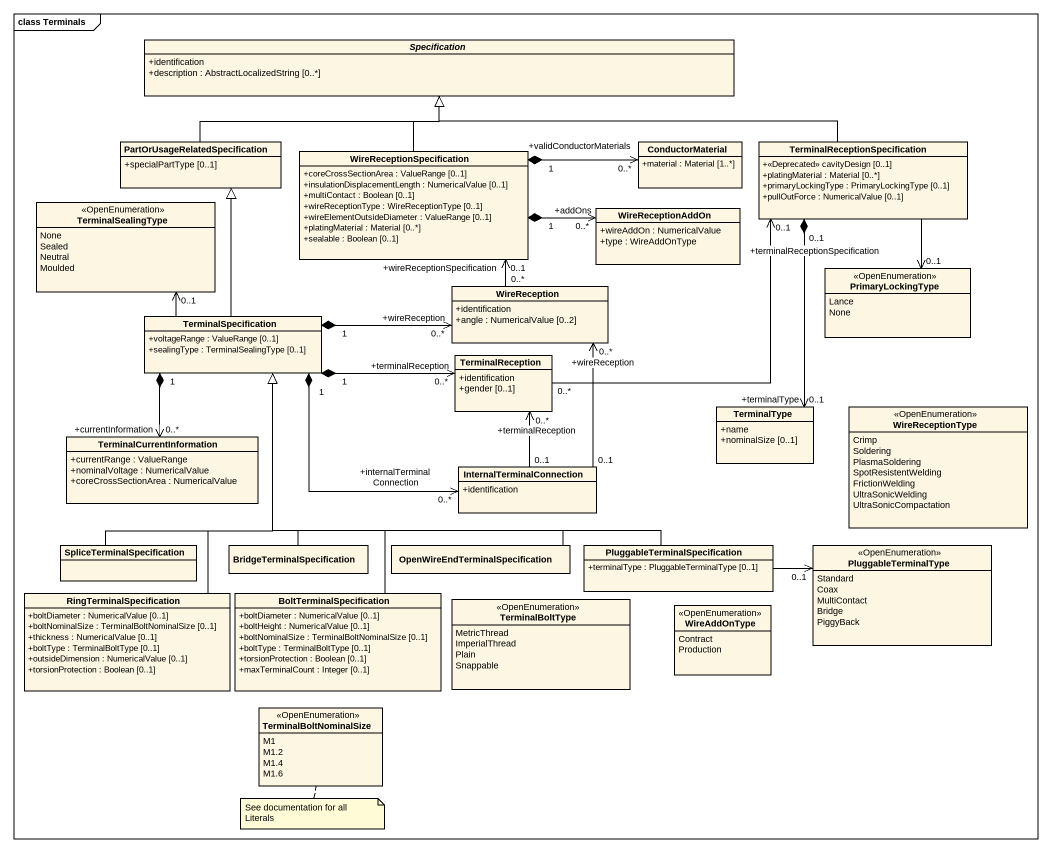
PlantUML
@startuml
mainframe class Terminals
hide circle
hide empty members
skinparam classAttributeIconSize 0
abstract class Specification {
  +identification
  +description : AbstractLocalizedString [0..*]
}
class "PartOrUsageRelatedSpecification" as PartOrUsageRelatedSpecificat {
  +specialPartType [0..1]
}
class WireReceptionSpecification {
  +coreCrossSectionArea : ValueRange [0..1]
  +insulationDisplacementLength : NumericalValue [0..1]
  +multiContact : Boolean [0..1]
  +wireReceptionType : WireReceptionType [0..1]
  +wireElementOutsideDiameter : ValueRange [0..1]
  +platingMaterial : Material [0..*]
  +sealable : Boolean [0..1]
}
class ConductorMaterial {
  +material : Material [1..*]
}
class "TerminalReceptionSpecification" as TerminalReceptionSpecificati {
  +<<Deprecated>> cavityDesign [0..1]
  +platingMaterial : Material [0..*]
  +primaryLockingType : PrimaryLockingType [0..1]
  +pullOutForce : NumericalValue [0..1]
}
enum TerminalSealingType <<OpenEnumeration>> {
  None
  Sealed
  Neutral
  Moulded
}
class WireReceptionAddOn {
  +wireAddOn : NumericalValue
  +type : WireAddOnType
}
enum PrimaryLockingType <<OpenEnumeration>> {
  Lance
  None
}
class TerminalSpecification {
  +voltageRange : ValueRange [0..1]
  +sealingType : TerminalSealingType [0..1]
}
class WireReception {
  +identification
  +angle : NumericalValue [0..2]
}
class TerminalReception {
  +identification
  +gender [0..1]
}
class TerminalCurrentInformation {
  +currentRange : ValueRange
  +nominalVoltage : NumericalValue
  +coreCrossSectionArea : NumericalValue
}
class TerminalType {
  +name
  +nominalSize [0..1]
}
enum WireReceptionType <<OpenEnumeration>> {
  Crimp
  Soldering
  PlasmaSoldering
  SpotResistentWelding
  FrictionWelding
  UltraSonicWelding
  UltraSonicCompactation
}
class InternalTerminalConnection {
  +identification
}
class SpliceTerminalSpecification
class BridgeTerminalSpecification
class "OpenWireEndTerminalSpecification" as OpenWireEndTerminalSpecifica
class "PluggableTerminalSpecification" as PluggableTerminalSpecificati {
  +terminalType : PluggableTerminalType [0..1]
}
enum PluggableTerminalType <<OpenEnumeration>> {
  Standard
  Coax
  MultiContact
  Bridge
  PiggyBack
}
class RingTerminalSpecification {
  +boltDiameter : NumericalValue [0..1]
  +boltNominalSize : TerminalBoltNominalSize [0..1]
  +thickness : NumericalValue [0..1]
  +boltType : TerminalBoltType [0..1]
  +outsideDimension : NumericalValue [0..1]
  +torsionProtection : Boolean [0..1]
}
class BoltTerminalSpecification {
  +boltDiameter : NumericalValue [0..1]
  +boltHeight : NumericalValue [0..1]
  +boltNominalSize : TerminalBoltNominalSize [0..1]
  +boltType : TerminalBoltType [0..1]
  +torsionProtection : Boolean [0..1]
  +maxTerminalCount : Integer [0..1]
}
enum TerminalBoltType <<OpenEnumeration>> {
  MetricThread
  ImperialThread
  Plain
  Snappable
}
enum WireAddOnType <<OpenEnumeration>> {
  Contract
  Production
}
enum TerminalBoltNominalSize <<OpenEnumeration>> {
  M1
  M1.2
  M1.4
  M1.6
}
PartOrUsageRelatedSpecificat -right-|> Specification
WireReceptionSpecification -up-|> Specification
WireReceptionSpecification "1" *-right-> "0..*\n+validConductorMaterials" ConductorMaterial
WireReceptionSpecification "1" *-right-> "0..*\n+addOns" WireReceptionAddOn
TerminalReceptionSpecificati -left-|> Specification
TerminalReceptionSpecificati --> "0..1" PrimaryLockingType
TerminalReceptionSpecificati "0..1" *--> "+terminalType\n0..1" TerminalType
TerminalSpecification -up-|> PartOrUsageRelatedSpecificat
TerminalSpecification -up-> "0..1" TerminalSealingType
TerminalSpecification "1" *-right-> "+wireReception\n0..*" WireReception
TerminalSpecification "1" *-right-> "+terminalReception\n0..*" TerminalReception
TerminalSpecification "1" *-right-> "+internalTerminalConnection\n0..*" InternalTerminalConnection
WireReception "0..*" -up-> "+wireReceptionSpecification\n0..1" WireReceptionSpecification
TerminalReception "0..*" -right-> "+terminalReceptionSpecification\n0..1" TerminalReceptionSpecificati
TerminalCurrentInformation "+currentInformation\n0..*" <-up-* "1" TerminalSpecification
InternalTerminalConnection "0..1" -up-> "+wireReception\n0..*" WireReception
InternalTerminalConnection "0..1" -up-> "+terminalReception\n0..*" TerminalReception
SpliceTerminalSpecification -up-|> TerminalSpecification
BridgeTerminalSpecification -up-|> TerminalSpecification
OpenWireEndTerminalSpecifica -up-|> TerminalSpecification
PluggableTerminalSpecificati -left-|> TerminalSpecification
PluggableTerminalSpecificati -right-> "0..1" PluggableTerminalType
RingTerminalSpecification -up-|> TerminalSpecification
BoltTerminalSpecification -up-|> TerminalSpecification
note bottom of TerminalBoltNominalSize : See documentation for all Literals
@enduml
